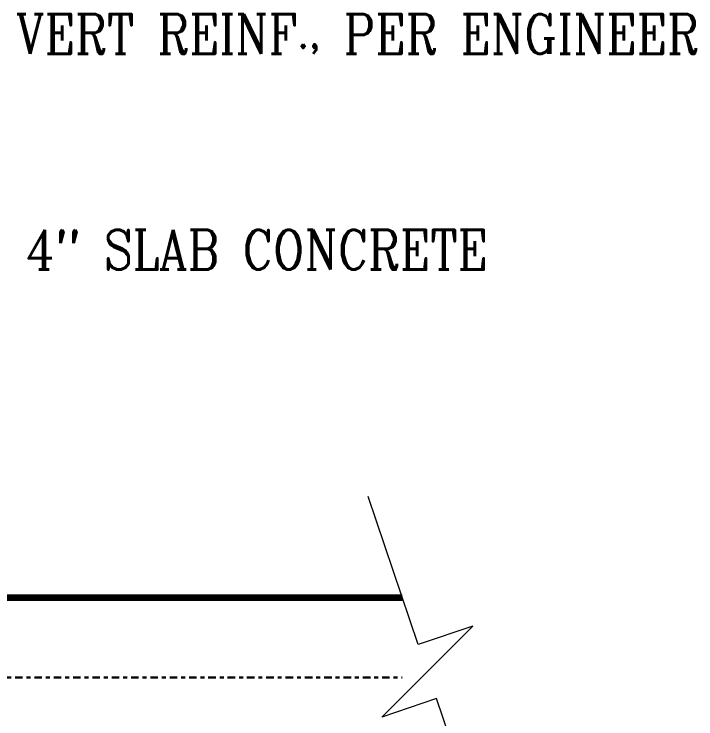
# Model space of a CAD drawing. Header units: inches. Extents: x -29 to 62, y -26 to 141.
# Drawn here: x 40.1 to 57.3, y 14.17 to 31.95 of the extents above; entities that cross this region are included whole.
import ezdxf

# ---------------------------------------------------------------- set-up
doc = ezdxf.new("R2010")
doc.units = ezdxf.units.IN
doc.header["$MEASUREMENT"] = 0
doc.linetypes.add('CENTER', pattern=[2, 1.25, -0.25, 0.25, -0.25])
for name, color, linetype, lineweight in [('DIM', 3, 'Continuous', 13), ('GRADE', 5, 'Continuous', 100), ('REBAR', 2, 'CENTER', 30)]:
    doc.layers.add(name, color=color, linetype=linetype, lineweight=lineweight)
doc.styles.add('RomanC', font='romanc.shx', dxfattribs={"width": 0.85, "height": 5})

msp = doc.modelspace()

# ---------------------------------------------------------------- linework, layer by layer
at = {"layer": 'DIM'}
msp.add_lwpolyline([(51.88235, 11.36931), (50.75862, 14.68275), (49.3786, 14.21473), (51.6767, 16.51282), (50.29669, 16.0448), (49.03087, 19.7772)], dxfattribs=at)
at = {"layer": 'GRADE', "ltscale": 0.15}
msp.add_line((9.69778, 17.2342), (49.89331, 17.2342), dxfattribs=at)
at = {"layer": 'REBAR', "ltscale": 0.15}
msp.add_line((13.80029, 15.21197), (49.89331, 15.21197), dxfattribs=at)

# ---------------------------------------------------------------- texts
at = {"layer": 'DIM', "color": 3, "char_height": 1, "width": 22.6895455, "attachment_point": 1, "style": 'RomanC'}
for s, insert in [('VERT REINF., PER ENGINEER', (40.14425, 31.94857)), ('4" SLAB CONCRETE', (40.39792, 26.50555))]:
    msp.add_mtext(s, dxfattribs=dict(at, insert=insert))

doc.saveas('drawing.dxf')
